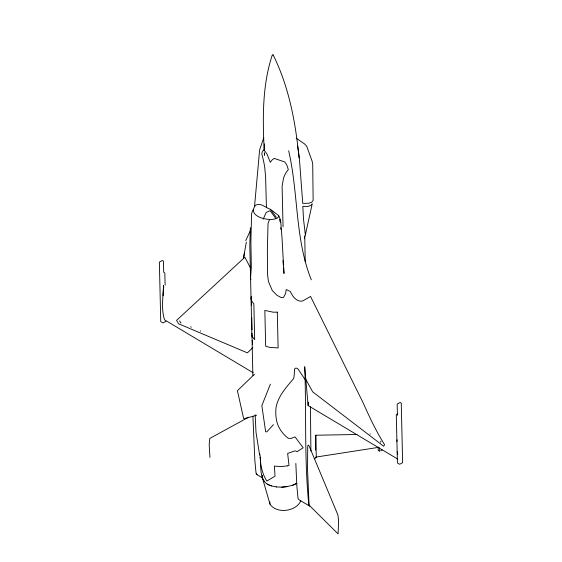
<?xml version="1.0" encoding="UTF-8"?>
<svg xmlns="http://www.w3.org/2000/svg" width="562" height="562" viewBox="0 0 562 562"><rect width="100%" height="100%" fill="white"/><g stroke="black" fill="none" stroke-linecap="round" stroke-linejoin="round"><path stroke-width="0.84" d="M315.619 450.127L315.781 435.22L357.003 434.496M253.216 372.789L164.554 319.848C161.013 308.742 163.184 297.115 163.528 285.749L163.795 287.337M250.357 227.673L249.802 245.32L251.881 334.797L252.76 337.263L254.677 339.631L253.848 303.838L251.931 301.471L251.052 299.005L251.284 296.61L251.488 305.335M397.734 459.091L308.131 405.588L308.257 402.16M163.071 295.745L163.528 285.749M254.523 206.605L259.616 149.921L263.726 137.852M251.881 334.797L252.036 333.203M396.92 441.465L397.074 439.821M246.325 242.039L243.501 258.26L244.512 252.486M305.356 234.874L312.268 203.704L310.779 205.537L307.618 206.465L302.82 206.268L303.529 219.278L305.356 234.874L304.323 238.218M287.575 465.835L289.008 465.462L287.646 453.422L294.46 451.04L295.493 450.886L296.996 451.778L303.164 447.759L295.022 436.885L291.088 438.437L288.264 438.318C282.433 433.836 277.881 427.506 276.497 420.186A62.902 48.704 24.2 0 1 276.097 407.204C278.274 395.887 286.472 387.007 293.666 378.528A53.004 35.385 49.6 0 0 294.411 371.229L294.586 368.904L295.563 368.159A3.119 2.079 49.6 0 1 298.043 369.03L304.99 379.434L305.637 379.076L312.69 391.847L383.727 446.291L384.534 444.598C376.083 431.265 369.424 416.821 362.954 402.455L310.554 296.448L303.016 300.782A10.509 6.674 54.9 0 1 298.949 300.846L297.846 300.424A10.404 6.568 57.6 0 1 292.774 295.949L290.203 291.418L286.177 289.57L285.608 293.448L283.543 297.403L281.126 297.516L276.904 295.268L272.282 290.54L268.446 281.604L267.589 274.811L267.35 251.088L268.039 223.402L269.605 219.363M272.387 54.718C262.159 85.241 262.637 118.406 264.189 150.237L267.083 154.171L270.28 162.348L272.127 159.938L274.165 158.393L284.702 161.947L285.974 163.64A11.085 8.592 53.3 0 1 287.66 167.504L288.306 169.612L286.88 171.445A45.037 31.437 45.4 0 0 283.494 178.238L282.103 186.289L283.058 226.788M300.789 500.833C296.146 511.617 276.567 514.167 269.978 504.149L262.651 478.705L262.433 475.536M259.714 453.611C262.124 464.402 257.185 482.365 271.446 485.877M270.385 384.148L261.836 405.638L265.643 431.644L266.746 431.953L273.413 424.654M264.189 150.237L264.351 143.886M263.185 219.208L266.135 212.485L270.083 210.638L275.535 218.091M245.727 240.634L250.371 230.659M370.049 434.138L370.225 433.773M380.481 442.231L381.015 441.114M253.153 209.542L251.586 213.581L250.898 241.267L251.312 267.28L250.561 277.916L250.891 279.736M254.446 374.292L237.417 390.709L243.536 418.1L244.056 418.753L256.595 415.269M314.39 458.81L316.301 457.594L315.781 435.22M165.966 321.323L163.008 322.967L160.746 321.619L159.369 262.11L162.32 260.466L163.451 261.14L163.711 272.331L164.842 273.006L165.123 285.131M252.233 347.927L252.879 347.569L247.378 352.852L178.59 323.789L176.552 320.396L244.863 257.22L250.512 267.955M397.77 413.801L396.294 414.623L397.418 462.94L399.68 464.289L402.631 462.652L401.254 403.144L400.123 402.469L397.165 404.113L397.425 415.297M380.804 450.731L382.181 449.965M248.594 417.215L209.774 438.451L209.183 444.675L209.956 457.384M292.683 485.161L296.645 483.404M296.94 483.397L292.957 485.161L287.308 486.559L281.695 487.17M264.407 149.829L263.536 150.237A11.085 4.91 80.2 0 0 262.124 152.253L261.773 153.77L262.602 156.953A45.037 16.326 72.8 0 1 264.681 167.005L265.587 176.426L266.437 207.652M316.413 457.011L378.872 447.31M287.568 486.566L281.934 487.177L276.223 486.931M287.442 465.87L281.218 466.544L274.389 466.109L275.029 476.147L266.838 481.065C262.335 474.04 260.592 465.87 260.206 457.637L259.925 457.194M276.441 486.938L271.249 485.877L267.133 484.065M270.519 209.366C265.763 207.891 261.154 202.608 255.822 205.025C245.678 216.377 269.999 222.376 277.523 217.986L278.787 216.532L278.59 215.506L270.519 209.366L276.371 217.375M315.549 457.145L316.301 457.594M252.9 416.245L254.846 460.475L256.068 473.394L257.017 474.679L262.777 478.114M296.181 138.182L304.435 143.83L306.69 146.225L312.093 161.09L312.711 164.104L313.139 200.437L311.657 202.264L308.714 203.268L302.749 203.36L299.216 156.398L297.593 146.029M200.248 330.751L200.522 331.208M190.757 326.606L191.192 327.33M179.608 320.846L180.95 323.073M263.072 479.435L264.316 481.62M256.293 473.267L257.017 474.679M278.59 215.506L279.771 217.979L280.255 221.864M311.299 279.792C294.846 238.71 298.555 193.391 288.65 150.799M397.158 451.757L397.699 454.173M273.139 55.167L273.069 54.774C288.931 86.653 295.717 122.6 298.984 157.831M259.602 455.009L255.991 432.22L255.176 414.749M308.131 405.588L304.695 366.712C306.515 412.761 304.161 458.978 308.826 504.901L338.092 533.9L338.598 520.475L337.91 514.968L309.065 445.849L308.124 445.02L307.702 446.607L307.54 469.361L309.058 504.774L309.774 506.186L298.984 499.737L298.036 498.452L296.813 485.54L295.837 463.418M282.967 260.691L283.311 264.969M283.522 267.533L284.014 273.518L281.962 236.995L280.649 220.775L280.059 219.377L280.234 221.92M280.726 227.673L280.86 229.338M252.064 336.87L251.938 335.205L252.872 375.472M252.317 340.214L252.64 344.387M262.271 475.571L262.489 478.726M269.823 501.859L269.978 504.149M264.323 152.674L264.463 155.302L264.449 153.953M379.589 447.914L379.708 451.342L378.205 450.443L378.163 447.064M304.745 236.082L305.229 261.752M251.769 317.558L252.057 329.782M310.435 406.853L310.905 450.935M277.298 312.142L273.125 312.191L264.843 310.407L265.678 346.199L269.718 347.386L278.127 347.934L277.298 312.142"/></g></svg>
